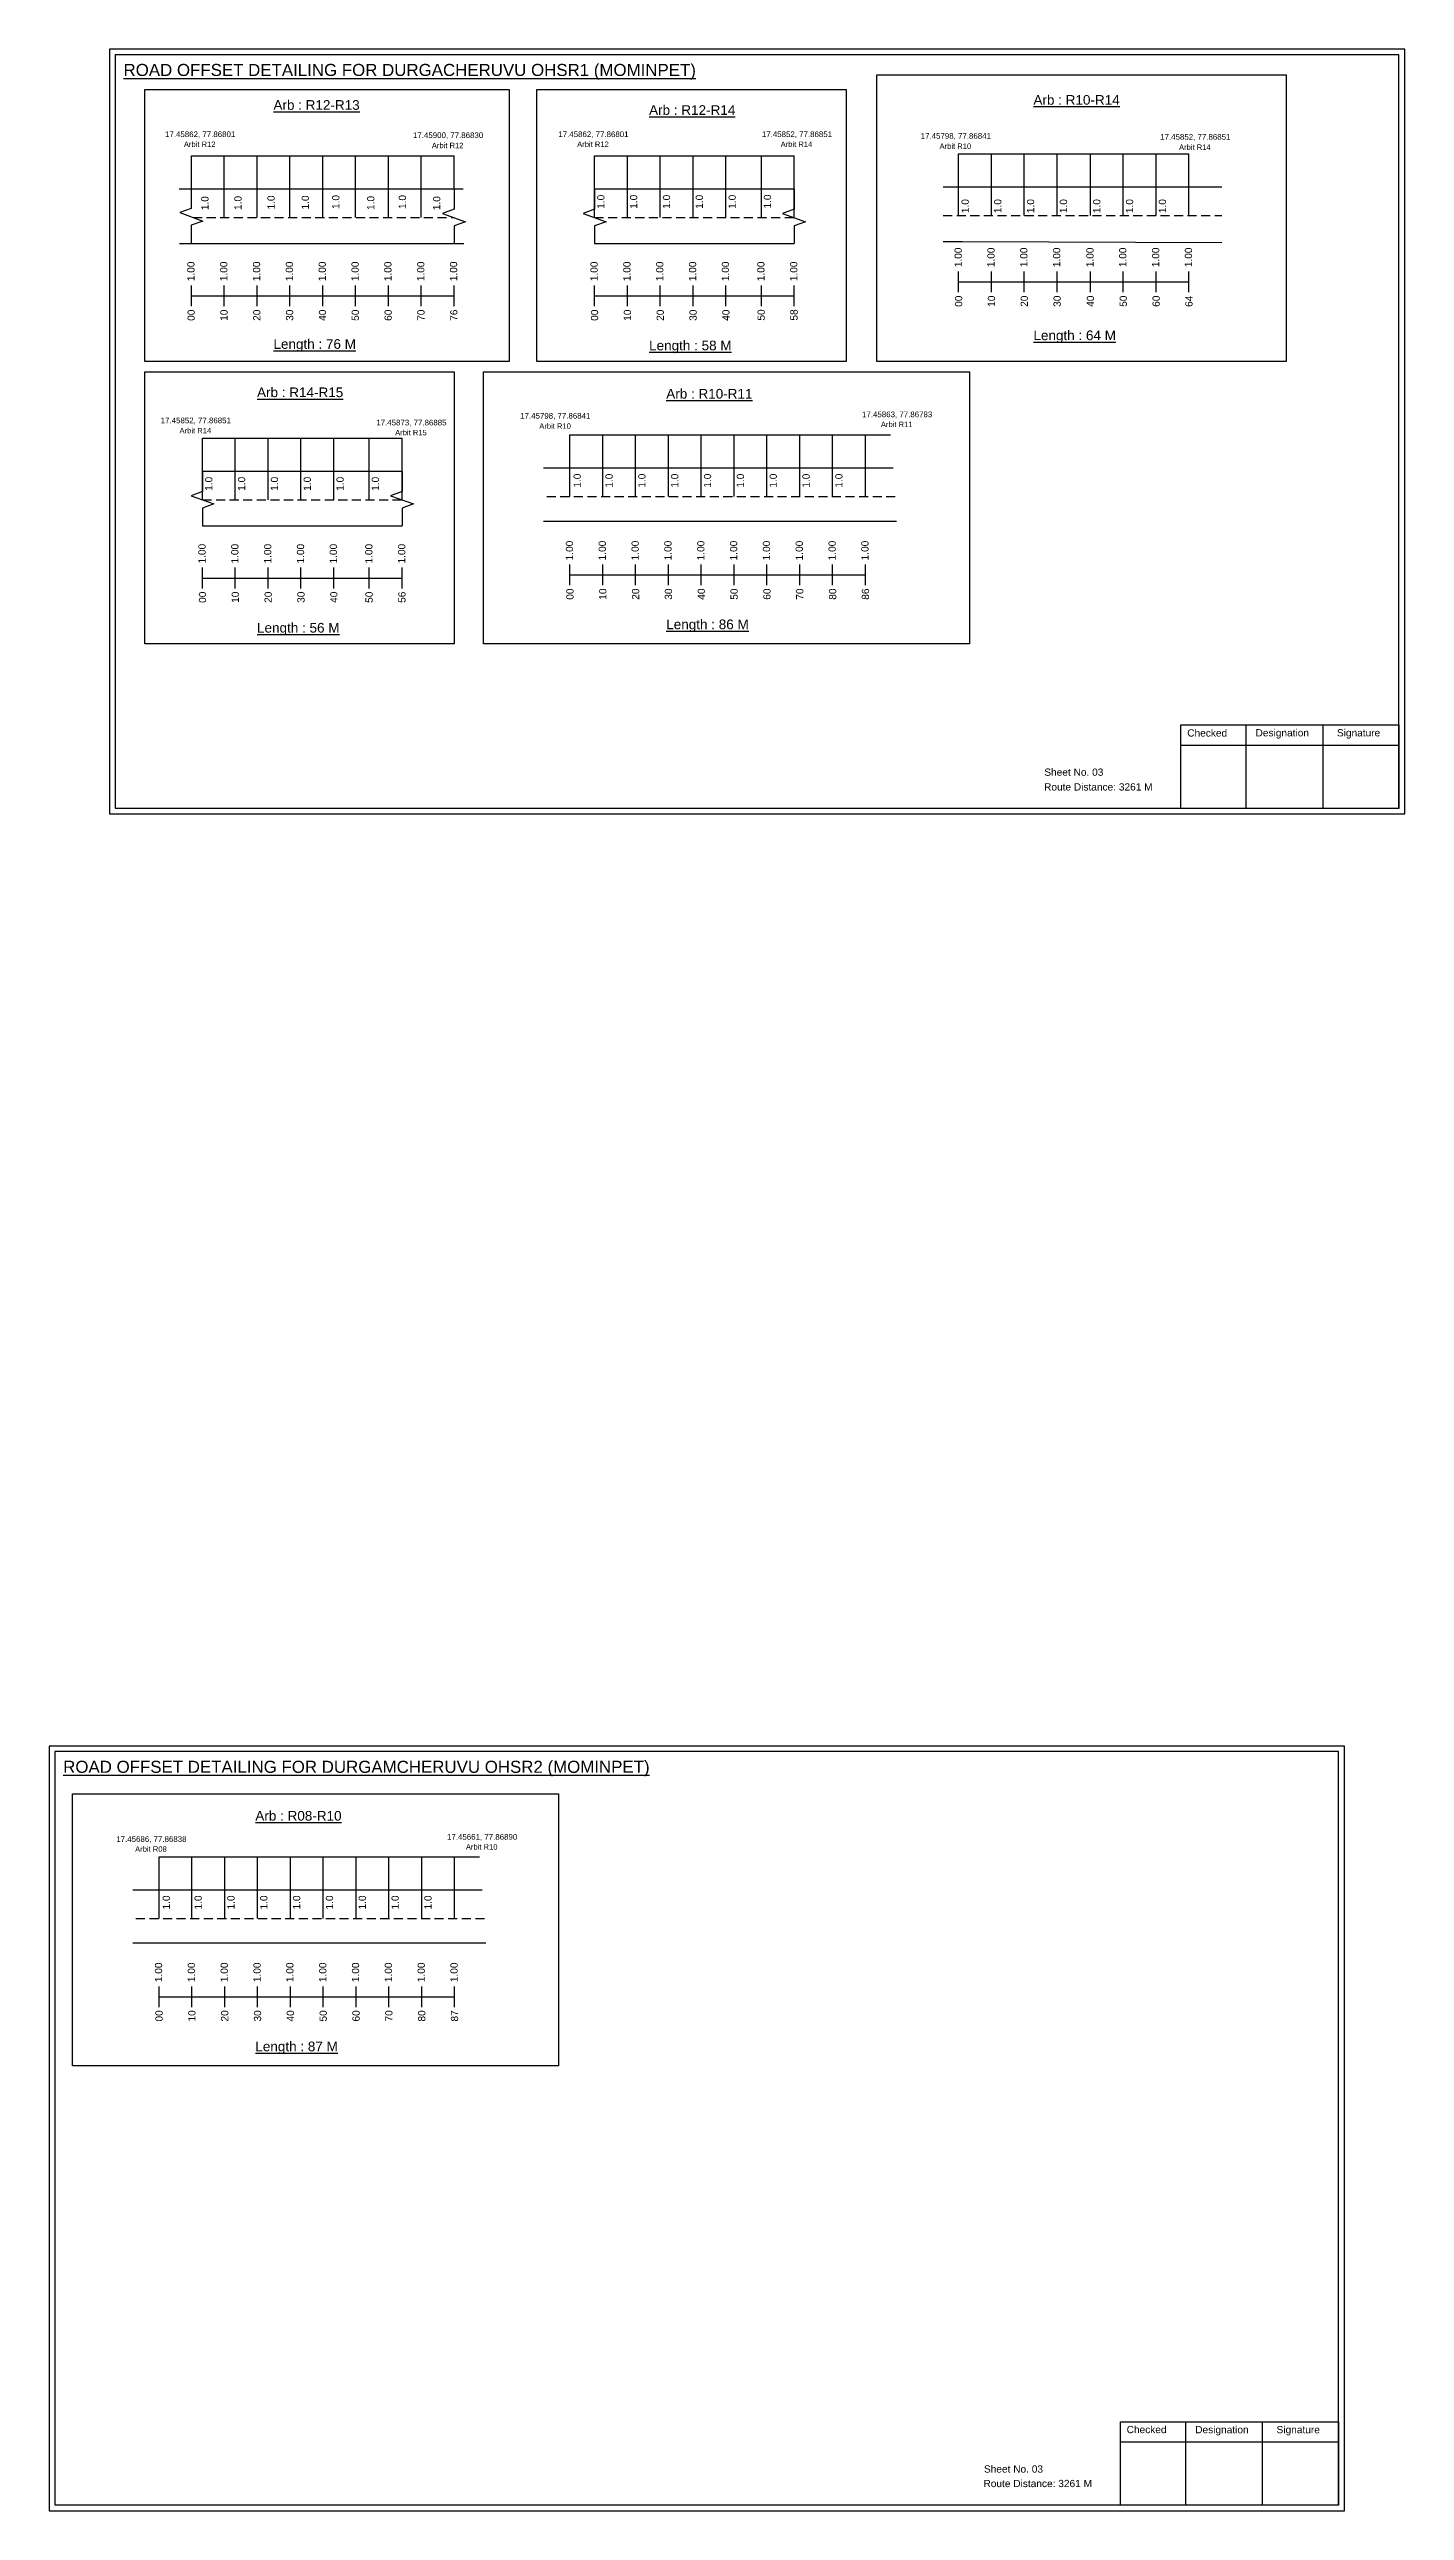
# Model space of a CAD drawing. Header units: inches. Extents: x 1512 to 7627, y 399 to 2397.
# Drawn here: x 6340 to 6901, y 1269 to 2288 of the extents above; entities that cross this region are included whole.
import ezdxf

# ---------------------------------------------------------------- set-up
doc = ezdxf.new("R2010")
doc.units = ezdxf.units.IN
doc.header["$MEASUREMENT"] = 0
doc.linetypes.add('DASHED2', pattern=[0.375, 0.25, -0.125])
doc.layers.add('PDF_Geometry', color=7, linetype='Continuous')
doc.layers.add('PDF_Text', color=5, linetype='Continuous')
doc.styles.add('PDF Arial', font='arial.ttf')
doc.styles.get("Standard").update_dxf_attribs({"font": 'arial.ttf'})

msp = doc.modelspace()

# ---------------------------------------------------------------- linework, layer by layer
at = {"color": 5}
for p, q in [((6398.5, 2244.1), (6507.3, 2244.1)), ((6565.5, 2244.1), (6648.2, 2244.1)), ((6716.3, 2244.9), (6811.7, 2244.9)), ((6403.1, 2127.2), (6485.8, 2127.2)), ((6555.3, 2128.6), (6688.1, 2128.6)), ((6385.1, 1539.7), (6517.9, 1539.7))]:
    msp.add_line(p, q, dxfattribs=at)
for p, q in [((6398.5, 2230.5), (6398.5, 2244.1)), ((6412.1, 2218.6), (6412.1, 2244.1)), ((6425.7, 2218.6), (6425.7, 2244.1)), ((6439.3, 2218.6), (6439.3, 2244.1)), ((6452.9, 2218.6), (6452.9, 2244.1)), ((6466.5, 2218.6), (6466.5, 2244.1)), ((6480.1, 2218.6), (6480.1, 2244.1)), ((6493.7, 2218.6), (6493.7, 2244.1)), ((6507.3, 2230.5), (6507.3, 2244.1)), ((6565.5, 2218.6), (6565.5, 2244.1)), ((6579.1, 2218.6), (6579.1, 2244.1)), ((6592.7, 2218.6), (6592.7, 2244.1)), ((6606.3, 2218.6), (6606.3, 2244.1)), ((6619.9, 2218.6), (6619.9, 2244.1)), ((6634.6, 2218.6), (6634.6, 2244.1)), ((6648.2, 2218.6), (6648.2, 2244.1)), ((6716.3, 2219.4), (6716.3, 2244.9)), ((6729.9, 2219.4), (6729.9, 2244.9)), ((6743.5, 2219.4), (6743.5, 2244.9)), ((6757.1, 2219.4), (6757.1, 2244.9)), ((6770.9, 2219.4), (6770.9, 2244.9)), ((6784.5, 2219.4), (6784.5, 2244.9)), ((6798.1, 2219.4), (6798.1, 2244.9)), ((6811.7, 2219.4), (6811.7, 2244.9)), ((6393.5, 2230.5), (6511.1, 2230.5)), ((6565.5, 2230.5), (6648.2, 2230.5)), ((6825.3, 2231.2), (6709.9, 2231.2)), ((6393.6, 2207.8), (6511.4, 2207.8)), ((6565.5, 2207.8), (6648.2, 2207.8)), ((6709.9, 2208.6), (6717.9, 2208.6)), ((6717.9, 2208.6), (6825.3, 2208.3)), ((6403.1, 2101.7), (6403.1, 2127.2)), ((6416.7, 2101.7), (6416.7, 2127.2)), ((6430.3, 2101.7), (6430.3, 2127.2)), ((6443.9, 2101.7), (6443.9, 2127.2)), ((6457.5, 2101.7), (6457.5, 2127.2)), ((6472.2, 2101.7), (6472.2, 2127.2)), ((6485.8, 2101.7), (6485.8, 2127.2)), ((6555.3, 2103.1), (6555.3, 2128.6)), ((6568.9, 2103.1), (6568.9, 2128.6)), ((6582.5, 2103.1), (6582.5, 2128.6)), ((6596.1, 2103.1), (6596.1, 2128.6)), ((6609.7, 2103.1), (6609.7, 2128.6)), ((6623.3, 2103.1), (6623.3, 2128.6)), ((6636.9, 2103.1), (6636.9, 2128.6)), ((6650.5, 2103.1), (6650.5, 2128.6)), ((6664.1, 2103.1), (6664.1, 2128.6)), ((6677.7, 2103.1), (6677.7, 2128.6)), ((6403.1, 2113.6), (6485.8, 2113.6)), ((6544.4, 2114.9), (6689.2, 2114.9)), ((6403.1, 2090.9), (6485.8, 2090.9)), ((6690.6, 2092.7), (6544.4, 2092.7)), ((6385.1, 1514.2), (6385.1, 1539.7)), ((6398.7, 1514.2), (6398.7, 1539.7)), ((6412.3, 1514.2), (6412.3, 1539.7)), ((6425.9, 1514.2), (6425.9, 1539.7)), ((6439.5, 1514.2), (6439.5, 1539.7)), ((6453.1, 1514.2), (6453.1, 1539.7)), ((6466.7, 1514.2), (6466.7, 1539.7)), ((6480.3, 1514.2), (6480.3, 1539.7)), ((6493.9, 1514.2), (6493.9, 1539.7)), ((6507.5, 1514.2), (6507.5, 1539.7)), ((6374.2, 1526.1), (6519, 1526.1)), ((6520.4, 1503.9), (6374.2, 1503.9))]:
    msp.add_line(p, q)
at = {"linetype": 'DASHED2', "ltscale": 15}
for p, q in [((6399.2, 2218.6), (6507.3, 2218.6)), ((6565.5, 2218.6), (6648.2, 2218.6)), ((6709.9, 2219.4), (6825.3, 2219.4)), ((6403.1, 2101.7), (6485.8, 2101.7)), ((6545.7, 2103.1), (6690.1, 2103.1)), ((6375.5, 1514.2), (6519.9, 1514.2))]:
    msp.add_line(p, q, dxfattribs=at)
at = {"color": 217, "true_color": 0x93278f}
for p, q in [((6716.3, 2187.7), (6716.3, 2196.2)), ((6716.3, 2191.9), (6811.7, 2192)), ((6729.9, 2187.7), (6729.9, 2196.2)), ((6743.5, 2187.7), (6743.5, 2196.2)), ((6757.1, 2187.7), (6757.1, 2196.2)), ((6770.9, 2187.7), (6770.9, 2196.2)), ((6784.5, 2187.7), (6784.5, 2196.2)), ((6798.1, 2187.7), (6798.1, 2196.2)), ((6811.7, 2187.7), (6811.7, 2196.2)), ((6398.5, 2181.9), (6398.5, 2190.4)), ((6398.5, 2186.1), (6507.3, 2186.1)), ((6412.1, 2181.9), (6412.1, 2190.4)), ((6425.7, 2181.9), (6425.7, 2190.4)), ((6439.3, 2181.9), (6439.3, 2190.4)), ((6452.9, 2181.9), (6452.9, 2190.4)), ((6466.5, 2181.9), (6466.5, 2190.4)), ((6480.1, 2181.9), (6480.1, 2190.4)), ((6493.7, 2181.9), (6493.7, 2190.4)), ((6507.3, 2181.9), (6507.3, 2190.4)), ((6565.5, 2181.9), (6565.5, 2190.4)), ((6565.5, 2186.1), (6648.2, 2186.2)), ((6579.1, 2181.9), (6579.1, 2190.4)), ((6592.7, 2181.9), (6592.7, 2190.4)), ((6606.3, 2181.9), (6606.3, 2190.4)), ((6619.9, 2181.9), (6619.9, 2190.4)), ((6634.6, 2181.9), (6634.6, 2190.4)), ((6648.2, 2181.9), (6648.2, 2190.4)), ((6403.1, 2065), (6403.1, 2073.6)), ((6416.7, 2065), (6416.7, 2073.6)), ((6430.3, 2065), (6430.3, 2073.6)), ((6443.9, 2065), (6443.9, 2073.6)), ((6457.5, 2065), (6457.5, 2073.6)), ((6472.2, 2065), (6472.2, 2073.6)), ((6485.8, 2065), (6485.8, 2073.6)), ((6555.3, 2066.4), (6555.3, 2074.9)), ((6555.3, 2070.6), (6677.7, 2070.6)), ((6568.9, 2066.4), (6568.9, 2074.9)), ((6582.5, 2066.4), (6582.5, 2074.9)), ((6596.1, 2066.4), (6596.1, 2074.9)), ((6609.7, 2066.4), (6609.7, 2074.9)), ((6623.3, 2066.4), (6623.3, 2074.9)), ((6636.9, 2066.4), (6636.9, 2074.9)), ((6650.5, 2066.4), (6650.5, 2074.9)), ((6664.1, 2066.4), (6664.1, 2074.9)), ((6677.7, 2066.4), (6677.7, 2074.9)), ((6403.1, 2069.3), (6485.8, 2069.3)), ((6385.1, 1477.5), (6385.1, 1486)), ((6385.1, 1481.8), (6507.5, 1481.8)), ((6398.7, 1477.5), (6398.7, 1486)), ((6412.3, 1477.5), (6412.3, 1486)), ((6425.9, 1477.5), (6425.9, 1486)), ((6439.5, 1477.5), (6439.5, 1486)), ((6453.1, 1477.5), (6453.1, 1486)), ((6466.7, 1477.5), (6466.7, 1486)), ((6480.3, 1477.5), (6480.3, 1486)), ((6493.9, 1477.5), (6493.9, 1486)), ((6507.5, 1477.5), (6507.5, 1486))]:
    msp.add_line(p, q, dxfattribs=at)
for points in [[(6682.4, 2277.7), (6852, 2277.7), (6852, 2158.9), (6682.4, 2158.9)], [(6379.2, 2271.6), (6530.1, 2271.6), (6530.1, 2158.9), (6379.2, 2158.9)], [(6541.6, 2271.6), (6669.7, 2271.6), (6669.7, 2158.9), (6541.6, 2158.9)], [(6379.2, 2154.7), (6507.3, 2154.7), (6507.3, 2042), (6379.2, 2042)], [(6519.5, 2154.7), (6720.8, 2154.7), (6720.8, 2042), (6519.5, 2042)], [(6349.3, 1565.8), (6550.6, 1565.8), (6550.6, 1453.2), (6349.3, 1453.2)]]:
    msp.add_lwpolyline(points, close=True)
at = {"linetype": 'Continuous'}
for points in [[(6398.4, 2230.7), (6398.4, 2222.3), (6393.7, 2220.6), (6403.2, 2217.1), (6398.4, 2215.4), (6398.4, 2208.1)], [(6507.3, 2230.5), (6507.3, 2222), (6502.5, 2220.3), (6512, 2216.8), (6507.3, 2215.1), (6507.3, 2207.8)], [(6565.5, 2230.5), (6565.5, 2222), (6560.8, 2220.3), (6570.3, 2216.8), (6565.5, 2215.1), (6565.5, 2207.8)], [(6648.2, 2230.5), (6648.2, 2222), (6643.4, 2220.3), (6652.9, 2216.8), (6648.2, 2215.1), (6648.2, 2207.8)], [(6403.1, 2113.6), (6403.1, 2105.1), (6398.4, 2103.4), (6407.8, 2100), (6403.1, 2098.2), (6403.1, 2090.9)], [(6485.8, 2113.6), (6485.8, 2105.1), (6481, 2103.4), (6490.5, 2100), (6485.8, 2098.2), (6485.8, 2090.9)]]:
    msp.add_lwpolyline(points, dxfattribs=at)
at = {"layer": 'PDF_Geometry'}
for points in [[(6364.6, 2288.3), (6364.6, 1971.6), (6901.1, 1971.6), (6901.1, 2288.3)], [(6367, 2286), (6367, 1974), (6898.7, 1974), (6898.7, 2286)], [(6339.6, 1585.6), (6339.6, 1268.9), (6876.1, 1268.9), (6876.1, 1585.6)], [(6341.9, 1583.3), (6341.9, 1271.3), (6873.7, 1271.3), (6873.7, 1583.3)]]:
    msp.add_lwpolyline(points, close=True, dxfattribs=at)
at = {"layer": 'PDF_Geometry', "color": 242, "true_color": 0xcc1f26}
for points in [[(6898.7, 1973.9), (6808.3, 1973.9), (6808.3, 2008.5), (6898.7, 2008.5)], [(6873.7, 1271.2), (6783.3, 1271.2), (6783.3, 1305.8), (6873.7, 1305.8)]]:
    msp.add_lwpolyline(points, close=True, dxfattribs=at)
for points in [[(6835.3, 2008.5), (6835.3, 1973.9)], [(6867.1, 2008.5), (6867.1, 1973.9)], [(6808.3, 2000.1), (6898.7, 2000.1)], [(6810.3, 1305.8), (6810.3, 1271.2)], [(6842, 1305.8), (6842, 1271.2)], [(6783.3, 1297.5), (6873.7, 1297.5)]]:
    msp.add_lwpolyline(points, dxfattribs=at)

# ---------------------------------------------------------------- texts
at = {"color": 242, "true_color": 0xcd2027}
for s, height, p in [('%%UROAD OFFSET DETAILING FOR DURGACHERUVU OHSR1 (MOMINPET)', 5, (6370.4, 2277.2)), ('%%UArb : R12-R13', 4, (6432.5, 2263.2)), ('%%UArb : R12-R14', 4, (6588.1, 2261.1)), ('%%UArb : R10-R14', 4, (6747.3, 2265.3)), ('%%ULength : 64 M', 4, (6747.3, 2167.8)), ('%%ULength : 76 M', 4, (6432.5, 2164.2)), ('%%ULength : 58 M', 4, (6588.1, 2163.6)), ('%%UArb : R14-R15', 4, (6425.7, 2144.2)), ('%%UArb : R10-R11', 4, (6595.2, 2143.6)), ('%%ULength : 56 M', 4, (6425.7, 2046.7)), ('%%ULength : 86 M', 4, (6595.2, 2048.1)), ('%%UROAD OFFSET DETAILING FOR DURGAMCHERUVU OHSR2 (MOMINPET)', 5, (6345.4, 1574.5)), ('%%UArb : R08-R10', 4, (6425, 1554.7)), ('%%ULength : 87 M', 4, (6425, 1459.2))]:
    msp.add_text(s, height=height, dxfattribs=at).set_placement(p)
at = {"color": 5}
for s, height, p in [('17.45862, 77.86801', 2.34, (6387.6, 2251.9)), ('17.45900, 77.86830', 2.34, (6490.3, 2251.5)), ('17.45862, 77.86801', 2.34, (6550.5, 2251.9)), ('17.45852, 77.86851', 2.34, (6634.8, 2251.9)), ('17.45798, 77.86841', 2.34, (6700.6, 2251.2)), ('17.45852, 77.86851', 2.34, (6799.8, 2250.8)), ('Arbit R12', 2.25, (6395.4, 2247.8)), ('Arbit R12', 2.25, (6498.1, 2247.3)), ('Arbit R12', 2.25, (6558.3, 2247.8)), ('Arbit R14', 2.25, (6642.6, 2247.8)), ('Arbit R10', 2.25, (6708.4, 2247)), ('Arbit R14', 2.25, (6807.6, 2246.6)), ('17.45852, 77.86851', 2.34, (6385.8, 2133.4)), ('Arbit R14', 2.25, (6393.6, 2129.2)), ('17.45873, 77.86885', 2.34, (6475.1, 2132.5)), ('Arbit R15', 2.25, (6482.9, 2128.4)), ('17.45798, 77.86841', 2.34, (6534.7, 2135.3)), ('Arbit R10', 2.25, (6542.6, 2131.1)), ('17.45863, 77.86783', 2.34, (6676.3, 2135.9)), ('Arbit R11', 2.25, (6684.1, 2131.8)), ('17.45686, 77.86838', 2.34, (6367.4, 1545.9)), ('Arbit R08', 2.25, (6375.2, 1541.8)), ('17.45661, 77.86890', 2.34, (6504.4, 1546.8)), ('Arbit R10', 2.25, (6512.2, 1542.7))]:
    msp.add_text(s, height=height, dxfattribs=at).set_placement(p)
for p in [(6405.6, 2221.6), (6419.3, 2221.7), (6433, 2221.9), (6447.2, 2221.9), (6459.8, 2222.1), (6474.3, 2221.7), (6487.4, 2222.1), (6501.6, 2221.6), (6569.6, 2222.2), (6583.2, 2222.2), (6596.8, 2222.2), (6610.4, 2222.2), (6624, 2222.2), (6638.6, 2222.3), (6720.5, 2220.4), (6734, 2220.4), (6747.6, 2220.4), (6761.2, 2220.4), (6775, 2220.4), (6788.6, 2220.4), (6802.2, 2220.4), (6407.2, 2105.4), (6420.8, 2105.4), (6434.4, 2105.4), (6448, 2105.4), (6461.6, 2105.4), (6476.2, 2105.4), (6559.8, 2106.7), (6573, 2106.7), (6586.6, 2106.7), (6600.2, 2106.7), (6613.8, 2106.7), (6627.4, 2106.7), (6641, 2106.7), (6654.6, 2106.7), (6668.2, 2106.7), (6389.6, 1517.9), (6402.8, 1517.9), (6416.4, 1517.9), (6430, 1517.9), (6443.6, 1517.9), (6457.2, 1517.9), (6470.8, 1517.9), (6484.4, 1517.9), (6498, 1517.9)]:
    msp.add_text('1.0', height=3, rotation=90).set_placement(p)
at = {"color": 217, "true_color": 0x93278f}
for s, p in [('1.00', (6717.6, 2198)), ('1.00', (6731.2, 2198)), ('1.00', (6744.8, 2198)), ('1.00', (6758.4, 2198)), ('1.00', (6772.2, 2198)), ('1.00', (6785.8, 2198)), ('1.00', (6799.4, 2198)), ('1.00', (6813, 2198)), ('1.00', (6399.8, 2192.2)), ('1.00', (6413.4, 2192.2)), ('1.00', (6427, 2192.2)), ('1.00', (6440.6, 2192.2)), ('1.00', (6454.2, 2192.2)), ('1.00', (6467.8, 2192.2)), ('1.00', (6481.4, 2192.2)), ('1.00', (6495, 2192.2)), ('1.00', (6508.6, 2192.2)), ('1.00', (6566.8, 2192.2)), ('1.00', (6580.4, 2192.2)), ('1.00', (6594, 2192.2)), ('1.00', (6607.6, 2192.2)), ('1.00', (6621.2, 2192.2)), ('1.00', (6635.9, 2192.2)), ('1.00', (6649.5, 2192.2)), ('00', (6717.8, 2181.6)), ('10', (6731.4, 2181.6)), ('20', (6745, 2181.6)), ('30', (6758.6, 2181.6)), ('40', (6772.4, 2181.6)), ('50', (6786, 2181.6)), ('60', (6799.6, 2181.6)), ('64', (6813.2, 2181.6)), ('00', (6399.9, 2175.8)), ('10', (6413.5, 2175.8)), ('20', (6427.1, 2175.8)), ('30', (6440.7, 2175.8)), ('40', (6454.3, 2175.8)), ('50', (6467.9, 2175.8)), ('60', (6481.5, 2175.8)), ('70', (6495.1, 2175.8)), ('76', (6508.7, 2175.8)), ('00', (6567, 2175.8)), ('10', (6580.6, 2175.8)), ('20', (6594.2, 2175.8)), ('30', (6607.8, 2175.8)), ('40', (6621.4, 2175.8)), ('50', (6636, 2175.9)), ('58', (6649.6, 2175.9)), ('1.00', (6404.4, 2075.3)), ('1.00', (6418, 2075.3)), ('1.00', (6431.6, 2075.3)), ('1.00', (6445.2, 2075.3)), ('1.00', (6458.8, 2075.3)), ('1.00', (6473.5, 2075.3)), ('1.00', (6487.1, 2075.3)), ('1.00', (6556.6, 2076.6)), ('1.00', (6570.2, 2076.6)), ('1.00', (6583.8, 2076.6)), ('1.00', (6597.4, 2076.6)), ('1.00', (6611, 2076.6)), ('1.00', (6624.6, 2076.6)), ('1.00', (6638.2, 2076.6)), ('1.00', (6651.8, 2076.6)), ('1.00', (6665.4, 2076.6)), ('1.00', (6679, 2076.6)), ('00', (6404.6, 2059)), ('10', (6418.2, 2059)), ('20', (6431.8, 2059)), ('30', (6445.4, 2059)), ('40', (6459, 2059)), ('50', (6473.6, 2059)), ('56', (6487.2, 2059)), ('00', (6556.8, 2060.3)), ('10', (6570.4, 2060.3)), ('20', (6584, 2060.3)), ('30', (6597.6, 2060.3)), ('40', (6611.2, 2060.3)), ('50', (6624.8, 2060.3)), ('60', (6638.4, 2060.3)), ('70', (6652, 2060.3)), ('80', (6665.6, 2060.3)), ('86', (6679.2, 2060.3)), ('1.00', (6386.4, 1487.8)), ('1.00', (6400, 1487.8)), ('1.00', (6413.6, 1487.8)), ('1.00', (6427.2, 1487.8)), ('1.00', (6440.8, 1487.8)), ('1.00', (6454.4, 1487.8)), ('1.00', (6468, 1487.8)), ('1.00', (6481.6, 1487.8)), ('1.00', (6495.2, 1487.8)), ('1.00', (6508.8, 1487.8)), ('00', (6386.6, 1471.5)), ('10', (6400.2, 1471.5)), ('20', (6413.8, 1471.5)), ('30', (6427.4, 1471.5)), ('40', (6441, 1471.5)), ('50', (6454.6, 1471.5)), ('60', (6468.2, 1471.5)), ('70', (6481.8, 1471.5)), ('80', (6495.4, 1471.5)), ('87', (6509, 1471.5))]:
    msp.add_text(s, height=3, rotation=90, dxfattribs=at).set_placement(p)
for s, p in [('Sheet No. 03', (6751.8, 1987.4)), ('Route Distance: 3261 M', (6751.7, 1981.3)), ('Sheet No. 03', (6726.8, 1284.7)), ('Route Distance: 3261 M', (6726.6, 1278.7))]:
    msp.add_text(s, height=3).set_placement(p)
at = {"layer": 'PDF_Text', "color": 7, "attachment_point": 7, "style": 'PDF Arial'}
for s, insert, char_height in [('Checked', (6811, 2003.6), 3), ('Designation', (6839.3, 2002.8), 3.001), ('Signature', (6873, 2002.8), 3), ('Checked', (6785.9, 1301), 3), ('Designation', (6814.3, 1300.1), 3.001), ('Signature', (6848, 1300.1), 3)]:
    msp.add_mtext(s, dxfattribs=dict(at, insert=insert, char_height=char_height))

doc.saveas('drawing.dxf')
